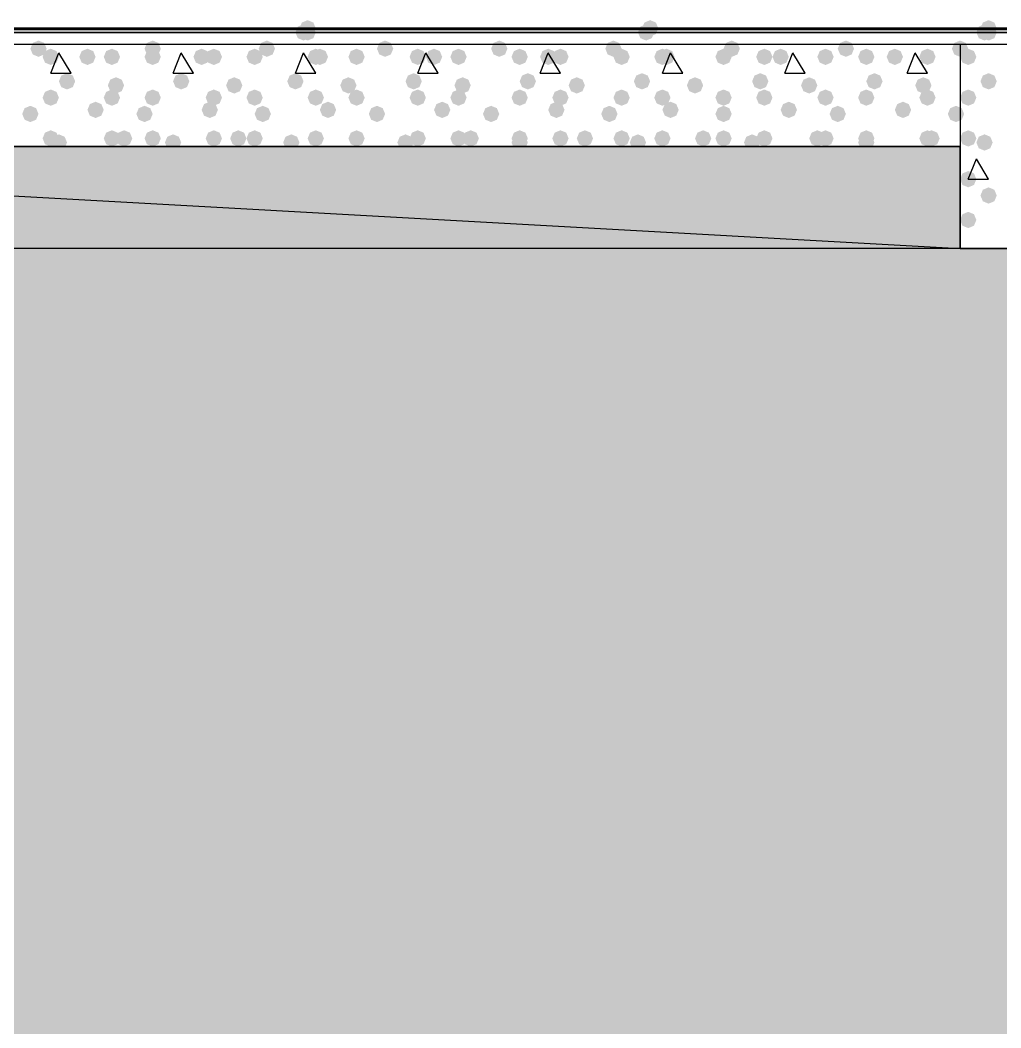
# Model space of a CAD drawing. Header units: millimetres. Extents: x 0 to 420, y 0 to 297.
# Drawn here: x 254.91 to 265.09, y 217.72 to 228.18 of the extents above; entities that cross this region are included whole.
import ezdxf

# ---------------------------------------------------------------- set-up
doc = ezdxf.new("R2010")
doc.units = ezdxf.units.MM
doc.layers.get('0').update_dxf_attribs({"linetype": 'CONTINUOUS'})

msp = doc.modelspace()

# ---------------------------------------------------------------- hatches: boundary and pattern name
at = {"true_color": 0x0000fe}
for points in [[(257.979333, 228.092), (257.954462, 228.032204), (257.894667, 228.007333), (257.834871, 228.032204), (257.81, 228.092), (257.834871, 228.151796), (257.894667, 228.176667), (257.954462, 228.151796)], [(261.535333, 228.092), (261.510462, 228.032204), (261.450667, 228.007333), (261.390871, 228.032204), (261.366, 228.092), (261.390871, 228.151796), (261.450667, 228.176667), (261.510462, 228.151796)], [(265.049, 228.092), (265.024129, 228.032204), (264.964333, 228.007333), (264.904538, 228.032204), (264.879667, 228.092), (264.904537, 228.151796), (264.964333, 228.176667), (265.024129, 228.151796)], [(257.937, 228.049667), (257.912129, 227.989871), (257.852333, 227.965), (257.792537, 227.989871), (257.767667, 228.049667), (257.792537, 228.109462), (257.852333, 228.134333), (257.912129, 228.109463)], [(257.937, 228.049667), (257.912129, 227.989871), (257.852333, 227.965), (257.792537, 227.989871), (257.767667, 228.049667), (257.792537, 228.109462), (257.852333, 228.134333), (257.912129, 228.109463)], [(257.979333, 228.049667), (257.954462, 227.989871), (257.894667, 227.965), (257.834871, 227.989871), (257.81, 228.049667), (257.834871, 228.109462), (257.894667, 228.134333), (257.954462, 228.109463)], [(261.493, 228.049667), (261.468129, 227.989871), (261.408333, 227.965), (261.348538, 227.989871), (261.323667, 228.049667), (261.348537, 228.109462), (261.408333, 228.134333), (261.468129, 228.109463)], [(261.493, 228.049667), (261.468129, 227.989871), (261.408333, 227.965), (261.348538, 227.989871), (261.323667, 228.049667), (261.348537, 228.109462), (261.408333, 228.134333), (261.468129, 228.109463)], [(261.493, 228.049667), (261.468129, 227.989871), (261.408333, 227.965), (261.348538, 227.989871), (261.323667, 228.049667), (261.348537, 228.109462), (261.408333, 228.134333), (261.468129, 228.109463)], [(265.006667, 228.049667), (264.981796, 227.989871), (264.922, 227.965), (264.862204, 227.989871), (264.837333, 228.049667), (264.862204, 228.109462), (264.922, 228.134333), (264.981796, 228.109463)], [(265.049, 228.049667), (265.024129, 227.989871), (264.964333, 227.965), (264.904538, 227.989871), (264.879667, 228.049667), (264.904537, 228.109462), (264.964333, 228.134333), (265.024129, 228.109463)], [(265.049, 228.049667), (265.024129, 227.989871), (264.964333, 227.965), (264.904538, 227.989871), (264.879667, 228.049667), (264.904537, 228.109462), (264.964333, 228.134333), (265.024129, 228.109463)]]:
    msp.add_hatch(color=0, dxfattribs=at).paths.add_polyline_path(points, flags=0)
at = {"true_color": 0x000007}
h = msp.add_hatch(color=0, dxfattribs=at)
h.paths.add_polyline_path([(38.565667, 228.049667), (386.969, 228.049667)], flags=0)
h.paths.add_polyline_path([(386.969, 228.049667), (38.565667, 228.049667)], flags=0)
at = {"true_color": 0x000008}
for points in [[(255.185333, 227.880333), (255.160462, 227.820537), (255.100667, 227.795667), (255.040871, 227.820537), (255.016, 227.880333), (255.040871, 227.940129), (255.100667, 227.965), (255.160462, 227.940129)], [(256.370667, 227.880333), (256.345796, 227.820537), (256.286, 227.795667), (256.226204, 227.820537), (256.201333, 227.880333), (256.226204, 227.940129), (256.286, 227.965), (256.345796, 227.940129)], [(257.556, 227.880333), (257.531129, 227.820537), (257.471333, 227.795667), (257.411538, 227.820537), (257.386667, 227.880333), (257.411537, 227.940129), (257.471333, 227.965), (257.531129, 227.940129)], [(258.783667, 227.880333), (258.758796, 227.820537), (258.699, 227.795667), (258.639204, 227.820537), (258.614333, 227.880333), (258.639204, 227.940129), (258.699, 227.965), (258.758796, 227.940129)], [(259.969, 227.880333), (259.944129, 227.820537), (259.884333, 227.795667), (259.824538, 227.820537), (259.799667, 227.880333), (259.824537, 227.940129), (259.884333, 227.965), (259.944129, 227.940129)], [(261.154333, 227.880333), (261.129462, 227.820537), (261.069667, 227.795667), (261.009871, 227.820537), (260.985, 227.880333), (261.009871, 227.940129), (261.069667, 227.965), (261.129462, 227.940129)], [(262.382, 227.880333), (262.357129, 227.820537), (262.297333, 227.795667), (262.237538, 227.820537), (262.212667, 227.880333), (262.237537, 227.940129), (262.297333, 227.965), (262.357129, 227.940129)], [(263.567333, 227.880333), (263.542462, 227.820537), (263.482667, 227.795667), (263.422871, 227.820537), (263.398, 227.880333), (263.422871, 227.940129), (263.482667, 227.965), (263.542462, 227.940129)], [(264.752667, 227.880333), (264.727796, 227.820537), (264.668, 227.795667), (264.608204, 227.820537), (264.583333, 227.880333), (264.608204, 227.940129), (264.668, 227.965), (264.727796, 227.940129)], [(255.312333, 227.795667), (255.287463, 227.735871), (255.227667, 227.711), (255.167871, 227.735871), (255.143, 227.795667), (255.167871, 227.855462), (255.227667, 227.880333), (255.287462, 227.855463)], [(255.693333, 227.795667), (255.668462, 227.735871), (255.608667, 227.711), (255.548871, 227.735871), (255.524, 227.795667), (255.548871, 227.855462), (255.608667, 227.880333), (255.668462, 227.855463)], [(255.947333, 227.795667), (255.922462, 227.735871), (255.862667, 227.711), (255.802871, 227.735871), (255.778, 227.795667), (255.802871, 227.855462), (255.862667, 227.880333), (255.922462, 227.855463)], [(256.370667, 227.795667), (256.345796, 227.735871), (256.286, 227.711), (256.226204, 227.735871), (256.201333, 227.795667), (256.226204, 227.855462), (256.286, 227.880333), (256.345796, 227.855463)], [(256.878667, 227.795667), (256.853796, 227.735871), (256.794, 227.711), (256.734204, 227.735871), (256.709333, 227.795667), (256.734204, 227.855462), (256.794, 227.880333), (256.853796, 227.855463)], [(257.005667, 227.795667), (256.980796, 227.735871), (256.921, 227.711), (256.861204, 227.735871), (256.836333, 227.795667), (256.861204, 227.855462), (256.921, 227.880333), (256.980796, 227.855463)], [(257.429, 227.795667), (257.404129, 227.735871), (257.344333, 227.711), (257.284538, 227.735871), (257.259667, 227.795667), (257.284537, 227.855462), (257.344333, 227.880333), (257.404129, 227.855463)], [(258.064, 227.795667), (258.039129, 227.735871), (257.979333, 227.711), (257.919538, 227.735871), (257.894667, 227.795667), (257.919537, 227.855462), (257.979333, 227.880333), (258.039129, 227.855463)], [(258.106333, 227.795667), (258.081462, 227.735871), (258.021667, 227.711), (257.961871, 227.735871), (257.937, 227.795667), (257.961871, 227.855462), (258.021667, 227.880333), (258.081462, 227.855463)], [(258.487333, 227.795667), (258.462463, 227.735871), (258.402667, 227.711), (258.342871, 227.735871), (258.318, 227.795667), (258.342871, 227.855462), (258.402667, 227.880333), (258.462462, 227.855463)], [(259.122333, 227.795667), (259.097463, 227.735871), (259.037667, 227.711), (258.977871, 227.735871), (258.953, 227.795667), (258.977871, 227.855462), (259.037667, 227.880333), (259.097462, 227.855463)], [(259.291667, 227.795667), (259.266796, 227.735871), (259.207, 227.711), (259.147204, 227.735871), (259.122333, 227.795667), (259.147204, 227.855462), (259.207, 227.880333), (259.266796, 227.855463)], [(259.545667, 227.795667), (259.520796, 227.735871), (259.461, 227.711), (259.401204, 227.735871), (259.376333, 227.795667), (259.401204, 227.855462), (259.461, 227.880333), (259.520796, 227.855463)], [(260.180667, 227.795667), (260.155796, 227.735871), (260.096, 227.711), (260.036204, 227.735871), (260.011333, 227.795667), (260.036204, 227.855462), (260.096, 227.880333), (260.155796, 227.855463)], [(260.477, 227.795667), (260.452129, 227.735871), (260.392333, 227.711), (260.332538, 227.735871), (260.307667, 227.795667), (260.332537, 227.855462), (260.392333, 227.880333), (260.452129, 227.855463)], [(260.604, 227.795667), (260.579129, 227.735871), (260.519333, 227.711), (260.459538, 227.735871), (260.434667, 227.795667), (260.459537, 227.855462), (260.519333, 227.880333), (260.579129, 227.855463)], [(261.239, 227.795667), (261.214129, 227.735871), (261.154333, 227.711), (261.094538, 227.735871), (261.069667, 227.795667), (261.094537, 227.855462), (261.154333, 227.880333), (261.214129, 227.855463)], [(261.662333, 227.795667), (261.637462, 227.735871), (261.577667, 227.711), (261.517871, 227.735871), (261.493, 227.795667), (261.517871, 227.855462), (261.577667, 227.880333), (261.637462, 227.855463)], [(261.704667, 227.795667), (261.679796, 227.735871), (261.62, 227.711), (261.560204, 227.735871), (261.535333, 227.795667), (261.560204, 227.855462), (261.62, 227.880333), (261.679796, 227.855463)], [(262.297333, 227.795667), (262.272462, 227.735871), (262.212667, 227.711), (262.152871, 227.735871), (262.128, 227.795667), (262.152871, 227.855462), (262.212667, 227.880333), (262.272462, 227.855463)], [(262.720667, 227.795667), (262.695796, 227.735871), (262.636, 227.711), (262.576204, 227.735871), (262.551333, 227.795667), (262.576204, 227.855462), (262.636, 227.880333), (262.695796, 227.855463)], [(262.89, 227.795667), (262.865129, 227.735871), (262.805333, 227.711), (262.745538, 227.735871), (262.720667, 227.795667), (262.745537, 227.855462), (262.805333, 227.880333), (262.865129, 227.855463)], [(263.355667, 227.795667), (263.330796, 227.735871), (263.271, 227.711), (263.211204, 227.735871), (263.186333, 227.795667), (263.211204, 227.855462), (263.271, 227.880333), (263.330796, 227.855463)], [(263.779, 227.795667), (263.754129, 227.735871), (263.694333, 227.711), (263.634537, 227.735871), (263.609667, 227.795667), (263.634537, 227.855462), (263.694333, 227.880333), (263.754129, 227.855463)], [(264.075333, 227.795667), (264.050462, 227.735871), (263.990667, 227.711), (263.930871, 227.735871), (263.906, 227.795667), (263.930871, 227.855462), (263.990667, 227.880333), (264.050462, 227.855463)], [(264.414, 227.795667), (264.389129, 227.735871), (264.329333, 227.711), (264.269538, 227.735871), (264.244667, 227.795667), (264.269537, 227.855462), (264.329333, 227.880333), (264.389129, 227.855463)], [(255.481667, 227.541667), (255.456796, 227.481871), (255.397, 227.457), (255.337204, 227.481871), (255.312333, 227.541667), (255.337204, 227.601462), (255.397, 227.626333), (255.456796, 227.601463)], [(256.667, 227.541667), (256.642129, 227.481871), (256.582333, 227.457), (256.522538, 227.481871), (256.497667, 227.541667), (256.522537, 227.601462), (256.582333, 227.626333), (256.642129, 227.601463)], [(257.852333, 227.541667), (257.827463, 227.481871), (257.767667, 227.457), (257.707871, 227.481871), (257.683, 227.541667), (257.707871, 227.601462), (257.767667, 227.626333), (257.827462, 227.601463)], [(259.08, 227.541667), (259.055129, 227.481871), (258.995333, 227.457), (258.935538, 227.481871), (258.910667, 227.541667), (258.935537, 227.601462), (258.995333, 227.626333), (259.055129, 227.601463)], [(260.265333, 227.541667), (260.240462, 227.481871), (260.180667, 227.457), (260.120871, 227.481871), (260.096, 227.541667), (260.120871, 227.601462), (260.180667, 227.626333), (260.240462, 227.601463)], [(261.450667, 227.541667), (261.425796, 227.481871), (261.366, 227.457), (261.306204, 227.481871), (261.281333, 227.541667), (261.306204, 227.601462), (261.366, 227.626333), (261.425796, 227.601463)], [(262.678333, 227.541667), (262.653462, 227.481871), (262.593667, 227.457), (262.533871, 227.481871), (262.509, 227.541667), (262.533871, 227.601462), (262.593667, 227.626333), (262.653462, 227.601463)], [(263.863667, 227.541667), (263.838796, 227.481871), (263.779, 227.457), (263.719204, 227.481871), (263.694333, 227.541667), (263.719204, 227.601462), (263.779, 227.626333), (263.838796, 227.601463)], [(255.989667, 227.499333), (255.964796, 227.439537), (255.905, 227.414667), (255.845204, 227.439537), (255.820333, 227.499333), (255.845204, 227.559129), (255.905, 227.584), (255.964796, 227.559129)], [(257.217333, 227.499333), (257.192462, 227.439537), (257.132667, 227.414667), (257.072871, 227.439537), (257.048, 227.499333), (257.072871, 227.559129), (257.132667, 227.584), (257.192462, 227.559129)], [(258.402667, 227.499333), (258.377796, 227.439537), (258.318, 227.414667), (258.258204, 227.439537), (258.233333, 227.499333), (258.258204, 227.559129), (258.318, 227.584), (258.377796, 227.559129)], [(259.588, 227.499333), (259.563129, 227.439537), (259.503333, 227.414667), (259.443537, 227.439537), (259.418667, 227.499333), (259.443537, 227.559129), (259.503333, 227.584), (259.563129, 227.559129)], [(260.773333, 227.499333), (260.748462, 227.439537), (260.688667, 227.414667), (260.628871, 227.439537), (260.604, 227.499333), (260.628871, 227.559129), (260.688667, 227.584), (260.748462, 227.559129)], [(262.001, 227.499333), (261.976129, 227.439537), (261.916333, 227.414667), (261.856538, 227.439537), (261.831667, 227.499333), (261.856537, 227.559129), (261.916333, 227.584), (261.976129, 227.559129)], [(263.186333, 227.499333), (263.161462, 227.439537), (263.101667, 227.414667), (263.041871, 227.439537), (263.017, 227.499333), (263.041871, 227.559129), (263.101667, 227.584), (263.161462, 227.559129)], [(264.371667, 227.499333), (264.346796, 227.439537), (264.287, 227.414667), (264.227204, 227.439537), (264.202333, 227.499333), (264.227204, 227.559129), (264.287, 227.584), (264.346796, 227.559129)], [(255.312333, 227.372333), (255.287463, 227.312537), (255.227667, 227.287667), (255.167871, 227.312537), (255.143, 227.372333), (255.167871, 227.432129), (255.227667, 227.457), (255.287462, 227.432129)], [(255.947333, 227.372333), (255.922462, 227.312537), (255.862667, 227.287667), (255.802871, 227.312537), (255.778, 227.372333), (255.802871, 227.432129), (255.862667, 227.457), (255.922462, 227.432129)], [(256.370667, 227.372333), (256.345796, 227.312537), (256.286, 227.287667), (256.226204, 227.312537), (256.201333, 227.372333), (256.226204, 227.432129), (256.286, 227.457), (256.345796, 227.432129)], [(257.005667, 227.372333), (256.980796, 227.312537), (256.921, 227.287667), (256.861204, 227.312537), (256.836333, 227.372333), (256.861204, 227.432129), (256.921, 227.457), (256.980796, 227.432129)], [(257.429, 227.372333), (257.404129, 227.312537), (257.344333, 227.287667), (257.284538, 227.312537), (257.259667, 227.372333), (257.284537, 227.432129), (257.344333, 227.457), (257.404129, 227.432129)], [(258.064, 227.372333), (258.039129, 227.312537), (257.979333, 227.287667), (257.919538, 227.312537), (257.894667, 227.372333), (257.919537, 227.432129), (257.979333, 227.457), (258.039129, 227.432129)], [(258.487333, 227.372333), (258.462463, 227.312537), (258.402667, 227.287667), (258.342871, 227.312537), (258.318, 227.372333), (258.342871, 227.432129), (258.402667, 227.457), (258.462462, 227.432129)], [(259.122333, 227.372333), (259.097463, 227.312537), (259.037667, 227.287667), (258.977871, 227.312537), (258.953, 227.372333), (258.977871, 227.432129), (259.037667, 227.457), (259.097462, 227.432129)], [(259.545667, 227.372333), (259.520796, 227.312537), (259.461, 227.287667), (259.401204, 227.312537), (259.376333, 227.372333), (259.401204, 227.432129), (259.461, 227.457), (259.520796, 227.432129)], [(260.180667, 227.372333), (260.155796, 227.312537), (260.096, 227.287667), (260.036204, 227.312537), (260.011333, 227.372333), (260.036204, 227.432129), (260.096, 227.457), (260.155796, 227.432129)], [(260.604, 227.372333), (260.579129, 227.312537), (260.519333, 227.287667), (260.459538, 227.312537), (260.434667, 227.372333), (260.459537, 227.432129), (260.519333, 227.457), (260.579129, 227.432129)], [(261.239, 227.372333), (261.214129, 227.312537), (261.154333, 227.287667), (261.094538, 227.312537), (261.069667, 227.372333), (261.094537, 227.432129), (261.154333, 227.457), (261.214129, 227.432129)], [(261.662333, 227.372333), (261.637462, 227.312537), (261.577667, 227.287667), (261.517871, 227.312537), (261.493, 227.372333), (261.517871, 227.432129), (261.577667, 227.457), (261.637462, 227.432129)], [(262.297333, 227.372333), (262.272462, 227.312537), (262.212667, 227.287667), (262.152871, 227.312537), (262.128, 227.372333), (262.152871, 227.432129), (262.212667, 227.457), (262.272462, 227.432129)], [(262.720667, 227.372333), (262.695796, 227.312537), (262.636, 227.287667), (262.576204, 227.312537), (262.551333, 227.372333), (262.576204, 227.432129), (262.636, 227.457), (262.695796, 227.432129)], [(263.355667, 227.372333), (263.330796, 227.312537), (263.271, 227.287667), (263.211204, 227.312537), (263.186333, 227.372333), (263.211204, 227.432129), (263.271, 227.457), (263.330796, 227.432129)], [(263.779, 227.372333), (263.754129, 227.312537), (263.694333, 227.287667), (263.634537, 227.312537), (263.609667, 227.372333), (263.634537, 227.432129), (263.694333, 227.457), (263.754129, 227.432129)], [(264.414, 227.372333), (264.389129, 227.312537), (264.329333, 227.287667), (264.269538, 227.312537), (264.244667, 227.372333), (264.269537, 227.432129), (264.329333, 227.457), (264.389129, 227.432129)], [(255.778, 227.245333), (255.753129, 227.185537), (255.693333, 227.160667), (255.633537, 227.185537), (255.608667, 227.245333), (255.633537, 227.305129), (255.693333, 227.33), (255.753129, 227.305129)], [(256.963333, 227.245333), (256.938463, 227.185537), (256.878667, 227.160667), (256.818871, 227.185537), (256.794, 227.245333), (256.818871, 227.305129), (256.878667, 227.33), (256.938462, 227.305129)], [(258.191, 227.245333), (258.166129, 227.185537), (258.106333, 227.160667), (258.046538, 227.185537), (258.021667, 227.245333), (258.046537, 227.305129), (258.106333, 227.33), (258.166129, 227.305129)], [(259.376333, 227.245333), (259.351462, 227.185537), (259.291667, 227.160667), (259.231871, 227.185537), (259.207, 227.245333), (259.231871, 227.305129), (259.291667, 227.33), (259.351462, 227.305129)], [(260.561667, 227.245333), (260.536796, 227.185537), (260.477, 227.160667), (260.417204, 227.185537), (260.392333, 227.245333), (260.417204, 227.305129), (260.477, 227.33), (260.536796, 227.305129)], [(261.747, 227.245333), (261.722129, 227.185537), (261.662333, 227.160667), (261.602538, 227.185537), (261.577667, 227.245333), (261.602537, 227.305129), (261.662333, 227.33), (261.722129, 227.305129)], [(262.974667, 227.245333), (262.949796, 227.185537), (262.89, 227.160667), (262.830204, 227.185537), (262.805333, 227.245333), (262.830204, 227.305129), (262.89, 227.33), (262.949796, 227.305129)], [(264.16, 227.245333), (264.135129, 227.185537), (264.075333, 227.160667), (264.015538, 227.185537), (263.990667, 227.245333), (264.015537, 227.305129), (264.075333, 227.33), (264.135129, 227.305129)], [(255.100667, 227.203), (255.075796, 227.143204), (255.016, 227.118333), (254.956204, 227.143204), (254.931333, 227.203), (254.956204, 227.262796), (255.016, 227.287667), (255.075796, 227.262796)], [(256.286, 227.203), (256.261129, 227.143204), (256.201333, 227.118333), (256.141538, 227.143204), (256.116667, 227.203), (256.141537, 227.262796), (256.201333, 227.287667), (256.261129, 227.262796)], [(257.513667, 227.203), (257.488796, 227.143204), (257.429, 227.118333), (257.369204, 227.143204), (257.344333, 227.203), (257.369204, 227.262796), (257.429, 227.287667), (257.488796, 227.262796)], [(258.699, 227.203), (258.674129, 227.143204), (258.614333, 227.118333), (258.554538, 227.143204), (258.529667, 227.203), (258.554537, 227.262796), (258.614333, 227.287667), (258.674129, 227.262796)], [(259.884333, 227.203), (259.859462, 227.143204), (259.799667, 227.118333), (259.739871, 227.143204), (259.715, 227.203), (259.739871, 227.262796), (259.799667, 227.287667), (259.859462, 227.262796)], [(261.112, 227.203), (261.087129, 227.143204), (261.027333, 227.118333), (260.967537, 227.143204), (260.942667, 227.203), (260.967537, 227.262796), (261.027333, 227.287667), (261.087129, 227.262796)], [(262.297333, 227.203), (262.272462, 227.143204), (262.212667, 227.118333), (262.152871, 227.143204), (262.128, 227.203), (262.152871, 227.262796), (262.212667, 227.287667), (262.272462, 227.262796)], [(263.482667, 227.203), (263.457796, 227.143204), (263.398, 227.118333), (263.338204, 227.143204), (263.313333, 227.203), (263.338204, 227.262796), (263.398, 227.287667), (263.457796, 227.262796)], [(264.710333, 227.203), (264.685462, 227.143204), (264.625667, 227.118333), (264.565871, 227.143204), (264.541, 227.203), (264.565871, 227.262796), (264.625667, 227.287667), (264.685462, 227.262796)], [(255.312333, 226.949), (255.287463, 226.889204), (255.227667, 226.864333), (255.167871, 226.889204), (255.143, 226.949), (255.167871, 227.008796), (255.227667, 227.033667), (255.287462, 227.008796)], [(255.947333, 226.949), (255.922462, 226.889204), (255.862667, 226.864333), (255.802871, 226.889204), (255.778, 226.949), (255.802871, 227.008796), (255.862667, 227.033667), (255.922462, 227.008796)], [(256.074333, 226.949), (256.049463, 226.889204), (255.989667, 226.864333), (255.929871, 226.889204), (255.905, 226.949), (255.929871, 227.008796), (255.989667, 227.033667), (256.049462, 227.008796)], [(256.370667, 226.949), (256.345796, 226.889204), (256.286, 226.864333), (256.226204, 226.889204), (256.201333, 226.949), (256.226204, 227.008796), (256.286, 227.033667), (256.345796, 227.008796)], [(257.005667, 226.949), (256.980796, 226.889204), (256.921, 226.864333), (256.861204, 226.889204), (256.836333, 226.949), (256.861204, 227.008796), (256.921, 227.033667), (256.980796, 227.008796)], [(257.259667, 226.949), (257.234796, 226.889204), (257.175, 226.864333), (257.115204, 226.889204), (257.090333, 226.949), (257.115204, 227.008796), (257.175, 227.033667), (257.234796, 227.008796)], [(257.429, 226.949), (257.404129, 226.889204), (257.344333, 226.864333), (257.284538, 226.889204), (257.259667, 226.949), (257.284537, 227.008796), (257.344333, 227.033667), (257.404129, 227.008796)], [(258.064, 226.949), (258.039129, 226.889204), (257.979333, 226.864333), (257.919538, 226.889204), (257.894667, 226.949), (257.919537, 227.008796), (257.979333, 227.033667), (258.039129, 227.008796)], [(258.487333, 226.949), (258.462463, 226.889204), (258.402667, 226.864333), (258.342871, 226.889204), (258.318, 226.949), (258.342871, 227.008796), (258.402667, 227.033667), (258.462462, 227.008796)], [(258.487333, 226.949), (258.462463, 226.889204), (258.402667, 226.864333), (258.342871, 226.889204), (258.318, 226.949), (258.342871, 227.008796), (258.402667, 227.033667), (258.462462, 227.008796)], [(259.122333, 226.949), (259.097463, 226.889204), (259.037667, 226.864333), (258.977871, 226.889204), (258.953, 226.949), (258.977871, 227.008796), (259.037667, 227.033667), (259.097462, 227.008796)], [(259.545667, 226.949), (259.520796, 226.889204), (259.461, 226.864333), (259.401204, 226.889204), (259.376333, 226.949), (259.401204, 227.008796), (259.461, 227.033667), (259.520796, 227.008796)], [(259.672667, 226.949), (259.647796, 226.889204), (259.588, 226.864333), (259.528204, 226.889204), (259.503333, 226.949), (259.528204, 227.008796), (259.588, 227.033667), (259.647796, 227.008796)], [(260.180667, 226.949), (260.155796, 226.889204), (260.096, 226.864333), (260.036204, 226.889204), (260.011333, 226.949), (260.036204, 227.008796), (260.096, 227.033667), (260.155796, 227.008796)], [(260.604, 226.949), (260.579129, 226.889204), (260.519333, 226.864333), (260.459538, 226.889204), (260.434667, 226.949), (260.459537, 227.008796), (260.519333, 227.033667), (260.579129, 227.008796)], [(260.858, 226.949), (260.833129, 226.889204), (260.773333, 226.864333), (260.713538, 226.889204), (260.688667, 226.949), (260.713537, 227.008796), (260.773333, 227.033667), (260.833129, 227.008796)], [(261.239, 226.949), (261.214129, 226.889204), (261.154333, 226.864333), (261.094538, 226.889204), (261.069667, 226.949), (261.094537, 227.008796), (261.154333, 227.033667), (261.214129, 227.008796)], [(261.662333, 226.949), (261.637462, 226.889204), (261.577667, 226.864333), (261.517871, 226.889204), (261.493, 226.949), (261.517871, 227.008796), (261.577667, 227.033667), (261.637462, 227.008796)], [(262.085667, 226.949), (262.060796, 226.889204), (262.001, 226.864333), (261.941204, 226.889204), (261.916333, 226.949), (261.941204, 227.008796), (262.001, 227.033667), (262.060796, 227.008796)], [(262.297333, 226.949), (262.272462, 226.889204), (262.212667, 226.864333), (262.152871, 226.889204), (262.128, 226.949), (262.152871, 227.008796), (262.212667, 227.033667), (262.272462, 227.008796)], [(262.720667, 226.949), (262.695796, 226.889204), (262.636, 226.864333), (262.576204, 226.889204), (262.551333, 226.949), (262.576204, 227.008796), (262.636, 227.033667), (262.695796, 227.008796)], [(263.271, 226.949), (263.246129, 226.889204), (263.186333, 226.864333), (263.126538, 226.889204), (263.101667, 226.949), (263.126537, 227.008796), (263.186333, 227.033667), (263.246129, 227.008796)], [(263.355667, 226.949), (263.330796, 226.889204), (263.271, 226.864333), (263.211204, 226.889204), (263.186333, 226.949), (263.211204, 227.008796), (263.271, 227.033667), (263.330796, 227.008796)], [(263.779, 226.949), (263.754129, 226.889204), (263.694333, 226.864333), (263.634537, 226.889204), (263.609667, 226.949), (263.634537, 227.008796), (263.694333, 227.033667), (263.754129, 227.008796)], [(264.414, 226.949), (264.389129, 226.889204), (264.329333, 226.864333), (264.269538, 226.889204), (264.244667, 226.949), (264.269537, 227.008796), (264.329333, 227.033667), (264.389129, 227.008796)], [(264.456333, 226.949), (264.431462, 226.889204), (264.371667, 226.864333), (264.311871, 226.889204), (264.287, 226.949), (264.311871, 227.008796), (264.371667, 227.033667), (264.431462, 227.008796)], [(255.397, 226.906667), (255.372129, 226.846871), (255.312333, 226.822), (255.252537, 226.846871), (255.227667, 226.906667), (255.252537, 226.966462), (255.312333, 226.991333), (255.372129, 226.966463)], [(256.582333, 226.906667), (256.557462, 226.846871), (256.497667, 226.822), (256.437871, 226.846871), (256.413, 226.906667), (256.437871, 226.966462), (256.497667, 226.991333), (256.557462, 226.966463)], [(257.81, 226.906667), (257.785129, 226.846871), (257.725333, 226.822), (257.665538, 226.846871), (257.640667, 226.906667), (257.665537, 226.966462), (257.725333, 226.991333), (257.785129, 226.966463)], [(258.995333, 226.906667), (258.970462, 226.846871), (258.910667, 226.822), (258.850871, 226.846871), (258.826, 226.906667), (258.850871, 226.966462), (258.910667, 226.991333), (258.970462, 226.966463)], [(260.180667, 226.906667), (260.155796, 226.846871), (260.096, 226.822), (260.036204, 226.846871), (260.011333, 226.906667), (260.036204, 226.966462), (260.096, 226.991333), (260.155796, 226.966463)], [(261.408333, 226.906667), (261.383462, 226.846871), (261.323667, 226.822), (261.263871, 226.846871), (261.239, 226.906667), (261.263871, 226.966462), (261.323667, 226.991333), (261.383462, 226.966463)], [(262.593667, 226.906667), (262.568796, 226.846871), (262.509, 226.822), (262.449204, 226.846871), (262.424333, 226.906667), (262.449204, 226.966462), (262.509, 226.991333), (262.568796, 226.966463)], [(263.779, 226.906667), (263.754129, 226.846871), (263.694333, 226.822), (263.634537, 226.846871), (263.609667, 226.906667), (263.634537, 226.966462), (263.694333, 226.991333), (263.754129, 226.966463)]]:
    msp.add_hatch(color=0, dxfattribs=at).paths.add_polyline_path(points, flags=0)
at = {"true_color": 0x000007}
for points in [[(264.837333, 227.795667), (264.812462, 227.735871), (264.752667, 227.711), (264.692871, 227.735871), (264.668, 227.795667), (264.692871, 227.855462), (264.752667, 227.880333), (264.812462, 227.855463)], [(265.049, 227.541667), (265.024129, 227.481871), (264.964333, 227.457), (264.904538, 227.481871), (264.879667, 227.541667), (264.904537, 227.601462), (264.964333, 227.626333), (265.024129, 227.601463)], [(264.837333, 227.372333), (264.812462, 227.312537), (264.752667, 227.287667), (264.692871, 227.312537), (264.668, 227.372333), (264.692871, 227.432129), (264.752667, 227.457), (264.812462, 227.432129)], [(264.837333, 226.949), (264.812462, 226.889204), (264.752667, 226.864333), (264.692871, 226.889204), (264.668, 226.949), (264.692871, 227.008796), (264.752667, 227.033667), (264.812462, 227.008796)], [(265.006667, 226.906667), (264.981796, 226.846871), (264.922, 226.822), (264.862204, 226.846871), (264.837333, 226.906667), (264.862204, 226.966462), (264.922, 226.991333), (264.981796, 226.966463)], [(264.837333, 226.525667), (264.812462, 226.465871), (264.752667, 226.441), (264.692871, 226.465871), (264.668, 226.525667), (264.692871, 226.585462), (264.752667, 226.610333), (264.812462, 226.585463)], [(265.049, 226.356333), (265.024129, 226.296537), (264.964333, 226.271667), (264.904538, 226.296537), (264.879667, 226.356333), (264.904537, 226.416129), (264.964333, 226.441), (265.024129, 226.416129)], [(264.837333, 226.102333), (264.812462, 226.042537), (264.752667, 226.017667), (264.692871, 226.042537), (264.668, 226.102333), (264.692871, 226.162129), (264.752667, 226.187), (264.812462, 226.162129)]]:
    msp.add_hatch(color=0, dxfattribs=at).paths.add_polyline_path(points, flags=0)
at = {"true_color": 0x000008}
h = msp.add_hatch(color=0, dxfattribs=at)
h.paths.add_polyline_path([(264.668, 226.864333), (245.618, 226.864333), (264.668, 225.806)], flags=0)
h.paths.add_polyline_path([(245.618, 226.864333), (264.668, 225.806), (245.618, 225.806)], flags=0)
h = msp.add_hatch(color=0, dxfattribs=at)
h.paths.add_polyline_path([(385.826, 225.806), (39.708667, 225.806), (385.826, 206.756)], flags=0)
h.paths.add_polyline_path([(39.708667, 225.806), (385.826, 206.756), (39.708667, 206.756)], flags=0)

# ---------------------------------------------------------------- linework, layer by layer
at = {"color": 0, "true_color": 0x000007}
for points in [[(387.011333, 228.092), (38.481, 228.092), (38.481, 228.049667)], [(387.011333, 228.092), (38.523333, 228.092), (387.011333, 228.092), (38.523333, 228.049667)], [(38.523333, 228.049667), (387.011333, 228.049667)], [(387.011333, 228.049667), (386.969, 228.049667), (38.565667, 228.049667), (38.523333, 228.049667)], [(38.565667, 228.049667), (386.969, 228.049667)], [(264.668, 227.922667), (245.618, 227.922667)], [(245.618, 226.864333), (264.668, 226.864333)], [(264.752667, 226.525667), (264.837333, 226.737333)], [(264.964333, 226.525667), (264.837333, 226.737333)], [(264.752667, 226.525667), (264.964333, 226.525667)]]:
    msp.add_lwpolyline(points, dxfattribs=at)
for points in [[(38.523333, 228.049667), (387.011333, 228.049667)], [(38.565667, 228.049667), (386.969, 228.049667)], [(386.969, 228.049667), (38.565667, 228.049667)], [(264.668, 227.922667), (264.668, 225.806), (266.784667, 225.806), (266.784667, 227.922667)]]:
    msp.add_lwpolyline(points, close=True, dxfattribs=at)
at = {"color": 0, "true_color": 0x000008}
for points in [[(255.227667, 227.626333), (255.312333, 227.838)], [(255.439333, 227.626333), (255.312333, 227.838)], [(256.497667, 227.626333), (256.582333, 227.838)], [(256.709333, 227.626333), (256.582333, 227.838)], [(257.767667, 227.626333), (257.852333, 227.838)], [(257.979333, 227.626333), (257.852333, 227.838)], [(259.037667, 227.626333), (259.122333, 227.838)], [(259.249333, 227.626333), (259.122333, 227.838)], [(260.307667, 227.626333), (260.392333, 227.838)], [(260.519333, 227.626333), (260.392333, 227.838)], [(261.577667, 227.626333), (261.662333, 227.838)], [(261.789333, 227.626333), (261.662333, 227.838)], [(262.847667, 227.626333), (262.932333, 227.838)], [(263.059333, 227.626333), (262.932333, 227.838)], [(264.117667, 227.626333), (264.202333, 227.838)], [(264.329333, 227.626333), (264.202333, 227.838)], [(255.227667, 227.626333), (255.439333, 227.626333)], [(256.497667, 227.626333), (256.709333, 227.626333)], [(257.767667, 227.626333), (257.979333, 227.626333)], [(259.037667, 227.626333), (259.249333, 227.626333)], [(260.307667, 227.626333), (260.519333, 227.626333)], [(261.577667, 227.626333), (261.789333, 227.626333)], [(262.847667, 227.626333), (263.059333, 227.626333)], [(264.117667, 227.626333), (264.329333, 227.626333)]]:
    msp.add_lwpolyline(points, dxfattribs=at)
for points in [[(264.668, 226.864333), (245.618, 226.864333), (264.668, 225.806)], [(245.618, 226.864333), (264.668, 225.806), (245.618, 225.806)], [(385.826, 225.806), (39.708667, 225.806), (385.826, 206.756)]]:
    msp.add_lwpolyline(points, close=True, dxfattribs=at)

doc.saveas('drawing.dxf')
